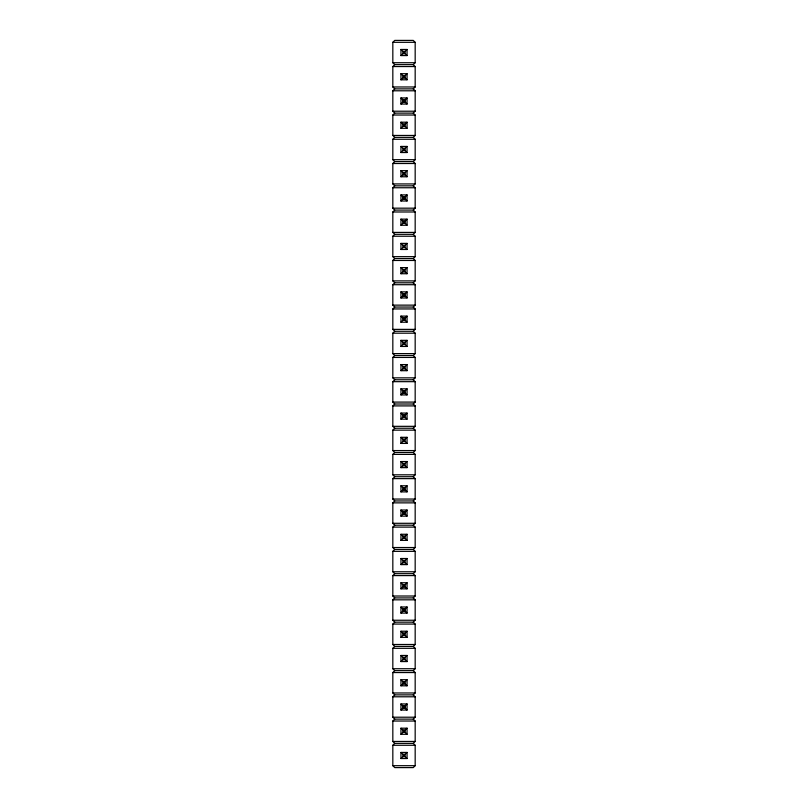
<?xml version="1.0" encoding="UTF-8"?>
<svg xmlns="http://www.w3.org/2000/svg" width="808" height="808" viewBox="0 0 808 808"><rect width="100%" height="100%" fill="white"/><g stroke="black" fill="none" stroke-linecap="round" stroke-linejoin="round"><path stroke-width="1.21" d="M392.829 42.309L394.738 40.4L413.262 40.4L415.171 42.309L415.171 62.731L413.262 64.64L394.738 64.64L392.829 62.731L392.829 42.309L415.171 42.309M400.95 55.57L402.859 53.661L405.141 53.661L407.05 55.57L400.95 55.57L400.95 49.47L407.05 49.47L407.05 55.57M400.95 49.47L402.859 51.379L405.141 51.379L407.05 49.47M413.262 64.64L415.171 66.549L415.171 86.971L413.262 88.88L394.738 88.88L392.829 86.971L392.829 66.549L394.738 64.64M400.95 79.81L402.859 77.901L405.141 77.901L407.05 79.81L400.95 79.81L400.95 73.71L407.05 73.71L407.05 79.81M400.95 73.71L402.859 75.619L405.141 75.619L407.05 73.71M413.262 88.88L415.171 90.789L415.171 111.211L413.262 113.12L394.738 113.12L392.829 111.211L392.829 90.789L394.738 88.88M400.95 104.05L402.859 102.141L405.141 102.141L407.05 104.05L400.95 104.05L400.95 97.95L407.05 97.95L407.05 104.05M400.95 97.95L402.859 99.859L405.141 99.859L407.05 97.95M413.262 113.12L415.171 115.029L415.171 135.451L413.262 137.36L394.738 137.36L392.829 135.451L392.829 115.029L394.738 113.12M400.95 128.29L402.859 126.381L405.141 126.381L407.05 128.29L400.95 128.29L400.95 122.19L407.05 122.19L407.05 128.29M400.95 122.19L402.859 124.099L405.141 124.099L407.05 122.19M413.262 137.36L415.171 139.269L415.171 159.691L413.262 161.6L394.738 161.6L392.829 159.691L392.829 139.269L394.738 137.36M400.95 152.53L402.859 150.621L405.141 150.621L407.05 152.53L407.05 146.43L400.95 146.43L400.95 152.53L407.05 152.53M405.141 150.621L405.141 148.339L407.05 146.43M413.262 161.6L415.171 163.509L415.171 183.931L413.262 185.84L394.738 185.84L392.829 183.931L392.829 163.509L394.738 161.6M400.95 176.77L402.859 174.861L405.141 174.861L407.05 176.77L400.95 176.77L400.95 170.67L407.05 170.67L407.05 176.77M405.141 174.861L405.141 172.579L407.05 170.67M413.262 185.84L415.171 187.749L415.171 208.171L413.262 210.08L394.738 210.08L392.829 208.171L392.829 187.749L394.738 185.84M400.95 201.01L402.859 199.101L405.141 199.101L407.05 201.01L400.95 201.01L400.95 194.91L407.05 194.91L407.05 201.01M405.141 199.101L405.141 196.819L407.05 194.91M413.262 210.08L415.171 211.989L415.171 232.411L413.262 234.32L394.738 234.32L392.829 232.411L392.829 211.989L394.738 210.08M400.95 225.25L402.859 223.341L405.141 223.341L407.05 225.25L400.95 225.25L400.95 219.15L407.05 219.15L407.05 225.25M405.141 223.341L405.141 221.059L407.05 219.15M413.262 234.32L415.171 236.229L415.171 256.651L413.262 258.56L394.738 258.56L392.829 256.651L392.829 236.229L394.738 234.32M400.95 249.49L402.859 247.581L405.141 247.581L407.05 249.49L400.95 249.49L400.95 243.39L407.05 243.39L407.05 249.49M405.141 247.581L405.141 245.299L407.05 243.39M413.262 258.56L415.171 260.469L415.171 280.891L413.262 282.8L394.738 282.8L392.829 280.891L392.829 260.469L394.738 258.56M400.95 273.73L402.859 271.821L405.141 271.821L407.05 273.73L400.95 273.73L400.95 267.63L407.05 267.63L407.05 273.73M405.141 271.821L405.141 269.539L407.05 267.63M413.262 282.8L415.171 284.709L415.171 305.131L413.262 307.04L394.738 307.04L392.829 305.131L392.829 284.709L394.738 282.8M400.95 297.97L402.859 296.061L405.141 296.061L407.05 297.97L400.95 297.97L400.95 291.87L407.05 291.87L407.05 297.97M400.95 291.87L402.859 293.779L405.141 293.779L407.05 291.87M413.262 307.04L415.171 308.949L415.171 329.371L413.262 331.28L394.738 331.28L392.829 329.371L392.829 308.949L394.738 307.04M400.95 322.21L402.859 320.301L405.141 320.301L407.05 322.21L400.95 322.21L400.95 316.11L407.05 316.11L407.05 322.21M400.95 316.11L402.859 318.019L405.141 318.019L407.05 316.11M413.262 331.28L415.171 333.189L415.171 353.611L413.262 355.52L394.738 355.52L392.829 353.611L392.829 333.189L394.738 331.28M400.95 346.45L402.859 344.541L405.141 344.541L407.05 346.45L400.95 346.45L400.95 340.35L407.05 340.35L407.05 346.45M400.95 340.35L402.859 342.259L405.141 342.259L407.05 340.35M413.262 355.52L415.171 357.429L415.171 377.851L413.262 379.76L394.738 379.76L392.829 377.851L392.829 357.429L394.738 355.52M400.95 370.69L402.859 368.781L405.141 368.781L407.05 370.69L400.95 370.69L400.95 364.59L407.05 364.59L407.05 370.69M400.95 364.59L402.859 366.499L405.141 366.499L407.05 364.59M413.262 379.76L415.171 381.669L415.171 402.091L413.262 404L394.738 404L392.829 402.091L392.829 381.669L394.738 379.76M400.95 394.93L402.859 393.021L405.141 393.021L407.05 394.93L407.05 388.83L400.95 388.83L400.95 394.93L407.05 394.93M405.141 393.021L405.141 390.739L407.05 388.83M413.262 404L415.171 405.909L415.171 426.331L413.262 428.24L394.738 428.24L392.829 426.331L392.829 405.909L394.738 404M400.95 419.17L402.859 417.261L405.141 417.261L407.05 419.17L407.05 413.07L400.95 413.07L400.95 419.17L407.05 419.17M405.141 417.261L405.141 414.979L407.05 413.07M413.262 428.24L415.171 430.149L415.171 450.571L413.262 452.48L394.738 452.48L392.829 450.571L392.829 430.149L394.738 428.24M400.95 443.41L402.859 441.501L405.141 441.501L407.05 443.41L400.95 443.41L400.95 437.31L407.05 437.31L407.05 443.41M400.95 437.31L402.859 439.219L405.141 439.219L407.05 437.31M413.262 452.48L415.171 454.389L415.171 474.811L413.262 476.72L394.738 476.72L392.829 474.811L392.829 454.389L394.738 452.48M400.95 467.65L402.859 465.741L405.141 465.741L407.05 467.65L400.95 467.65L400.95 461.55L407.05 461.55L407.05 467.65M400.95 461.55L402.859 463.459L405.141 463.459L407.05 461.55M413.262 476.72L415.171 478.629L415.171 499.051L413.262 500.96L394.738 500.96L392.829 499.051L392.829 478.629L394.738 476.72M400.95 491.89L402.859 489.981L405.141 489.981L407.05 491.89L400.95 491.89L400.95 485.79L407.05 485.79L407.05 491.89M400.95 485.79L402.859 487.699L405.141 487.699L407.05 485.79M413.262 500.96L415.171 502.869L415.171 523.291L413.262 525.2L394.738 525.2L392.829 523.291L392.829 502.869L394.738 500.96M400.95 516.13L402.859 514.221L405.141 514.221L407.05 516.13L400.95 516.13L400.95 510.03L407.05 510.03L407.05 516.13M400.95 510.03L402.859 511.939L405.141 511.939L407.05 510.03M413.262 525.2L415.171 527.109L415.171 547.531L413.262 549.44L394.738 549.44L392.829 547.531L392.829 527.109L394.738 525.2M400.95 540.37L402.859 538.461L402.859 536.179L400.95 534.27L407.05 534.27L407.05 540.37L400.95 540.37L400.95 534.27M402.859 536.179L405.141 536.179L407.05 534.27M413.262 549.44L415.171 551.349L415.171 571.771L413.262 573.68L394.738 573.68L392.829 571.771L392.829 551.349L394.738 549.44M400.95 564.61L402.859 562.701L402.859 560.419L400.95 558.51L407.05 558.51L407.05 564.61L400.95 564.61L400.95 558.51M402.859 560.419L405.141 560.419L407.05 558.51M413.262 573.68L415.171 575.589L415.171 596.011L413.262 597.92L394.738 597.92L392.829 596.011L392.829 575.589L394.738 573.68M400.95 588.85L402.859 586.941L402.859 584.659L400.95 582.75L407.05 582.75L407.05 588.85L400.95 588.85L400.95 582.75M402.859 584.659L405.141 584.659L407.05 582.75M413.262 597.92L415.171 599.829L415.171 620.251L413.262 622.16L394.738 622.16L392.829 620.251L392.829 599.829L394.738 597.92M400.95 613.09L402.859 611.181L402.859 608.899L400.95 606.99L407.05 606.99L407.05 613.09L400.95 613.09L400.95 606.99M402.859 608.899L405.141 608.899L407.05 606.99M413.262 622.16L415.171 624.069L415.171 644.491L413.262 646.4L394.738 646.4L392.829 644.491L392.829 624.069L394.738 622.16M400.95 637.33L402.859 635.421L402.859 633.139L400.95 631.23L407.05 631.23L407.05 637.33L400.95 637.33L400.95 631.23M402.859 633.139L405.141 633.139L407.05 631.23M413.262 646.4L415.171 648.309L415.171 668.731L413.262 670.64L394.738 670.64L392.829 668.731L392.829 648.309L394.738 646.4M400.95 661.57L402.859 659.661L402.859 657.379L400.95 655.47L407.05 655.47L407.05 661.57L400.95 661.57L400.95 655.47M402.859 657.379L405.141 657.379L407.05 655.47M413.262 670.64L415.171 672.549L415.171 692.971L413.262 694.88L394.738 694.88L392.829 692.971L392.829 672.549L394.738 670.64M400.95 685.81L402.859 683.901L402.859 681.619L400.95 679.71L407.05 679.71L407.05 685.81L400.95 685.81L400.95 679.71M402.859 681.619L405.141 681.619L407.05 679.71M413.262 694.88L415.171 696.789L415.171 717.211L413.262 719.12L394.738 719.12L392.829 717.211L392.829 696.789L394.738 694.88M400.95 710.05L402.859 708.141L402.859 705.859L400.95 703.95L407.05 703.95L407.05 710.05L400.95 710.05L400.95 703.95M402.859 705.859L405.141 705.859L407.05 703.95M413.262 719.12L415.171 721.029L415.171 741.451L413.262 743.36L394.738 743.36L392.829 741.451L392.829 721.029L394.738 719.12M400.95 734.29L402.859 732.381L402.859 730.099L400.95 728.19L407.05 728.19L407.05 734.29L400.95 734.29L400.95 728.19M402.859 730.099L405.141 730.099L407.05 728.19M413.262 743.36L415.171 745.269L415.171 765.691L413.262 767.6L394.738 767.6L392.829 765.691L392.829 745.269L394.738 743.36M400.95 758.53L402.859 756.621L402.859 754.339L400.95 752.43L407.05 752.43L407.05 758.53L400.95 758.53L400.95 752.43M402.859 754.339L405.141 754.339L407.05 752.43M392.829 62.731L415.171 62.731M392.829 66.549L415.171 66.549M392.829 86.971L415.171 86.971M392.829 90.789L415.171 90.789M392.829 111.211L415.171 111.211M392.829 115.029L415.171 115.029M392.829 135.451L415.171 135.451M392.829 139.269L415.171 139.269M400.95 146.43L402.859 148.339L405.141 148.339M392.829 159.691L415.171 159.691M392.829 163.509L415.171 163.509M400.95 170.67L402.859 172.579L405.141 172.579M392.829 183.931L415.171 183.931M392.829 187.749L415.171 187.749M400.95 194.91L402.859 196.819L405.141 196.819M392.829 208.171L415.171 208.171M392.829 211.989L415.171 211.989M400.95 219.15L402.859 221.059L405.141 221.059M392.829 232.411L415.171 232.411M392.829 236.229L415.171 236.229M400.95 243.39L402.859 245.299L405.141 245.299M392.829 256.651L415.171 256.651M392.829 260.469L415.171 260.469M400.95 267.63L402.859 269.539L405.141 269.539M392.829 280.891L415.171 280.891M392.829 284.709L415.171 284.709M392.829 305.131L415.171 305.131M392.829 308.949L415.171 308.949M392.829 329.371L415.171 329.371M392.829 333.189L415.171 333.189M392.829 353.611L415.171 353.611M392.829 357.429L415.171 357.429M392.829 377.851L415.171 377.851M392.829 381.669L415.171 381.669M400.95 388.83L402.859 390.739L405.141 390.739M392.829 402.091L415.171 402.091M392.829 405.909L415.171 405.909M400.95 413.07L402.859 414.979L405.141 414.979M392.829 426.331L415.171 426.331M392.829 430.149L415.171 430.149M392.829 450.571L415.171 450.571M392.829 454.389L415.171 454.389M392.829 474.811L415.171 474.811M392.829 478.629L415.171 478.629M392.829 499.051L415.171 499.051M392.829 502.869L415.171 502.869M392.829 523.291L415.171 523.291M392.829 527.109L415.171 527.109M402.859 538.461L405.141 538.461L407.05 540.37M392.829 547.531L415.171 547.531M392.829 551.349L415.171 551.349M402.859 562.701L405.141 562.701L407.05 564.61M392.829 571.771L415.171 571.771M392.829 575.589L415.171 575.589M402.859 586.941L405.141 586.941L407.05 588.85M392.829 596.011L415.171 596.011M392.829 599.829L415.171 599.829M402.859 611.181L405.141 611.181L407.05 613.09M392.829 620.251L415.171 620.251M392.829 624.069L415.171 624.069M402.859 635.421L405.141 635.421L407.05 637.33M392.829 644.491L415.171 644.491M392.829 648.309L415.171 648.309M402.859 659.661L405.141 659.661L407.05 661.57M392.829 668.731L415.171 668.731M392.829 672.549L415.171 672.549M402.859 683.901L405.141 683.901L407.05 685.81M392.829 692.971L415.171 692.971M392.829 696.789L415.171 696.789M402.859 708.141L405.141 708.141L407.05 710.05M392.829 717.211L415.171 717.211M392.829 721.029L415.171 721.029M402.859 732.381L405.141 732.381L407.05 734.29M392.829 741.451L415.171 741.451M392.829 745.269L415.171 745.269M402.859 756.621L405.141 756.621L407.05 758.53M392.829 765.691L415.171 765.691M405.141 51.379L405.141 53.661M405.141 75.619L405.141 77.901M405.141 99.859L405.141 102.141M405.141 124.099L405.141 126.381M405.141 293.779L405.141 296.061M405.141 318.019L405.141 320.301M405.141 342.259L405.141 344.541M405.141 366.499L405.141 368.781M405.141 439.219L405.141 441.501M405.141 463.459L405.141 465.741M405.141 487.699L405.141 489.981M405.141 511.939L405.141 514.221M405.141 536.179L405.141 538.461M405.141 560.419L405.141 562.701M405.141 584.659L405.141 586.941M405.141 608.899L405.141 611.181M405.141 633.139L405.141 635.421M405.141 657.379L405.141 659.661M405.141 681.619L405.141 683.901M405.141 705.859L405.141 708.141M405.141 730.099L405.141 732.381M405.141 754.339L405.141 756.621M404 51.379L404 53.661M404 75.619L404 77.901M404 99.859L404 102.141M404 124.099L404 126.381M404 148.339L404 150.621M404 172.579L404 174.861M404 196.819L404 199.101M404 221.059L404 223.341M404 245.299L404 247.581M404 269.539L404 271.821M404 293.779L404 296.061M404 318.019L404 320.301M404 342.259L404 344.541M404 366.499L404 368.781M404 390.739L404 393.021M404 414.979L404 417.261M404 439.219L404 441.501M404 463.459L404 465.741M404 487.699L404 489.981M404 511.939L404 514.221M404 536.179L404 538.461M404 560.419L404 562.701M404 584.659L404 586.941M404 608.899L404 611.181M404 633.139L404 635.421M404 657.379L404 659.661M404 681.619L404 683.901M404 705.859L404 708.141M404 730.099L404 732.381M404 754.339L404 756.621M402.859 51.379L402.859 53.661M402.859 75.619L402.859 77.901M402.859 99.859L402.859 102.141M402.859 124.099L402.859 126.381M402.859 148.339L402.859 150.621M402.859 172.579L402.859 174.861M402.859 196.819L402.859 199.101M402.859 221.059L402.859 223.341M402.859 245.299L402.859 247.581M402.859 269.539L402.859 271.821M402.859 293.779L402.859 296.061M402.859 318.019L402.859 320.301M402.859 342.259L402.859 344.541M402.859 366.499L402.859 368.781M402.859 390.739L402.859 393.021M402.859 414.979L402.859 417.261M402.859 439.219L402.859 441.501M402.859 463.459L402.859 465.741M402.859 487.699L402.859 489.981M402.859 511.939L402.859 514.221"/></g></svg>
